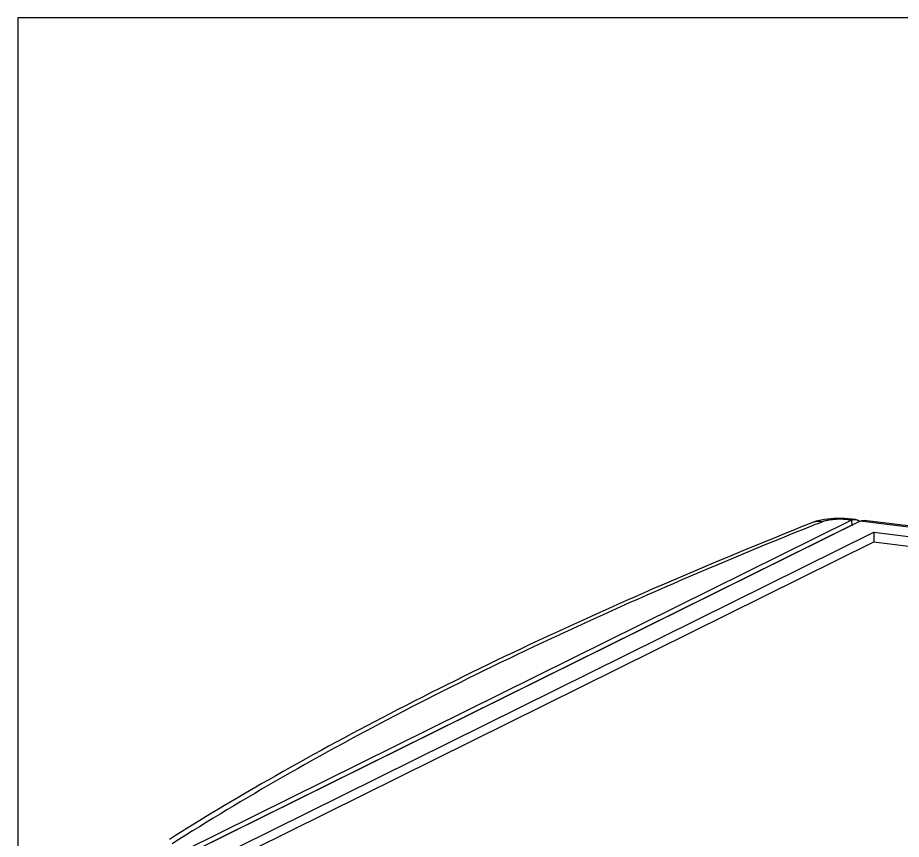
# Model space of a CAD drawing. Header units: millimetres. Extents: x -25 to 741, y -3272 to -3021.
# Drawn here: x -24.7 to 64, y -3103.3 to -3020.8 of the extents above; entities that cross this region are included whole.
import ezdxf

# ---------------------------------------------------------------- set-up
doc = ezdxf.new("R2010")
doc.units = ezdxf.units.MM

# ---------------------------------------------------------------- blocks, each defined once
blk = doc.blocks.new('*u3')
at = {"color": 7}
for p, q in [((-6.144, 75.179), (-73.097, 42.004)), ((-6.115, 74.693), (-73.068, 41.518)), ((-5.258, 75.07), (-72.211, 41.895)), ((-10.133, 74.906), (-10.133, 74.905)), ((-6.059, 75.294), (-6.878, 75.359)), ((-6.459, 75.218), (-6.06, 75.294)), ((-6.144, 75.179), (-6.459, 75.218)), ((-6.144, 75.179), (-6.115, 74.693)), ((-6.115, 74.693), (-6.039, 74.683)), ((-5.745, 75.256), (-6.06, 75.294)), ((71.325, 65.653), (-5.258, 75.07)), ((71.724, 65.729), (-4.859, 75.147)), ((-67.811, 42.296), (-3.904, 73.962)), ((-3.904, 73.962), (-3.885, 72.989)), ((-3.904, 73.962), (66.925, 65.252)), ((-66.223, 42.101), (-3.885, 72.989)), ((-3.885, 72.989), (65.355, 64.474))]:
    blk.add_line(p, q, dxfattribs=at)
for points in [[(-8.861, 75.243), (-9.677, 75.062), (-10.133, 74.906)], [(-6.878, 75.359), (-7.912, 75.347), (-8.861, 75.243)]]:
    blk.add_lwpolyline(points, dxfattribs=at)
for centre, radius, start, end in [((-5.771, 74.427), 0.839, 108.98405, 116.39969), ((-5.886, 74.488), 0.786, 53.41852, 57.46745)]:
    blk.add_arc(centre, radius, start, end, dxfattribs=at)
for points, start_tangent, end_tangent in [([(-10.133, 74.905), (-25.183, 68.657), (-39.307, 62.264), (-52.483, 55.737), (-64.691, 49.081), (-74.609, 43.129)], (-0.92905, -0.369953), (-0.84645, -0.532468)), ([(-10.021, 74.634), (-24.035, 68.8), (-38.075, 62.445), (-51.151, 55.966), (-63.244, 49.372), (-74.334, 42.675)], (-0.928389, -0.371609), (-0.843248, -0.537525)), ([(-9.057, 75.019), (-9.805, 75.004), (-10.133, 74.905)], (-0.987972, 0.154633), (-0.929101, -0.369825)), ([(-9.057, 75.019), (-10.021, 74.634)], (-0.92905, -0.369953), (-0.928389, -0.371609)), ([(-6.459, 75.218), (-6.848, 75.253), (-7.262, 75.267), (-7.682, 75.258), (-8.088, 75.227), (-8.464, 75.175), (-8.792, 75.104), (-9.057, 75.019)], (-0.992531, 0.121991), (-0.929086, -0.369863)), ([(-5.965, 74.744), (-6.115, 74.693)], (-0.979896, -0.199507), (-0.896036, -0.443982)), ([(-6.044, 75.221), (-5.794, 75.26), (-5.745, 75.255)], (0.945914, 0.324417), (0.991588, -0.129434)), ([(-5.745, 75.255), (-5.464, 75.15)], (0.991588, -0.129434), (0.843297, -0.537448)), ([(-5.418, 75.119), (-5.329, 75.043)], (0.803252, -0.595639), (0.717976, -0.696068)), ([(-5.258, 75.07), (-4.908, 75.151), (-4.859, 75.147)], (0.896036, 0.443982), (0.991588, -0.129434))]:
    blk.add_spline(points, degree=3, dxfattribs=dict(at, start_tangent=start_tangent, end_tangent=end_tangent))
blk = doc.blocks.new('u5')
at = {"layer": 'Defpoints', "color": 2}
blk.add_lwpolyline([(0, 251.272), (-179.665, 251.272), (-179.665, 0), (0, 0)], close=True, dxfattribs=at)
blk.add_blockref('*u3', (-89.832, 125.636))

msp = doc.modelspace()

# ---------------------------------------------------------------- block references
msp.add_blockref('u5', (154.947, -3272.04))

doc.saveas('drawing.dxf')
